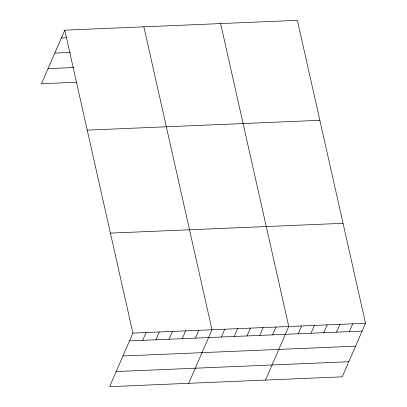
<?xml version="1.0" encoding="UTF-8"?>
<svg xmlns="http://www.w3.org/2000/svg" width="407" height="407" viewBox="0 0 407 407"><rect width="100%" height="100%" fill="white"/><g stroke="black" fill="none" stroke-linecap="round" stroke-linejoin="round"><path stroke-width="0.61" d="M64.764 30.164L132.911 333.084L109.62 386.65L342.236 376.836L365.532 323.27L297.38 20.35L64.764 30.164L41.468 83.73L76.623 82.245M142.694 340.344L146.093 332.529M155.876 339.789L159.274 331.975M169.058 339.229L172.456 331.415M182.239 338.675L185.638 330.86M195.421 338.12L198.82 330.306M188.711 383.313L212.001 329.746L143.854 26.826M221.398 337.021L224.796 329.207M234.193 336.482L237.586 328.668M246.983 335.943L250.381 328.128M259.778 335.404L263.176 327.589M272.573 334.864L275.971 327.05M265.476 380.077L288.767 326.511L220.614 23.591M298.163 333.786L301.556 325.971M310.953 333.247L314.352 325.432M323.748 332.707L327.147 324.893M336.543 332.168L339.942 324.348M349.338 331.629L352.737 323.809M61.365 37.978L66.387 37.765M54.797 53.078L70.492 52.417M48.036 68.63L73.769 67.547M87.251 130.128L319.871 120.314M110.419 233.119L343.04 223.306M132.911 333.084L365.532 323.27M129.512 340.898L362.133 331.084M122.95 355.998L355.565 346.184M116.183 371.55L348.804 361.737"/></g></svg>
